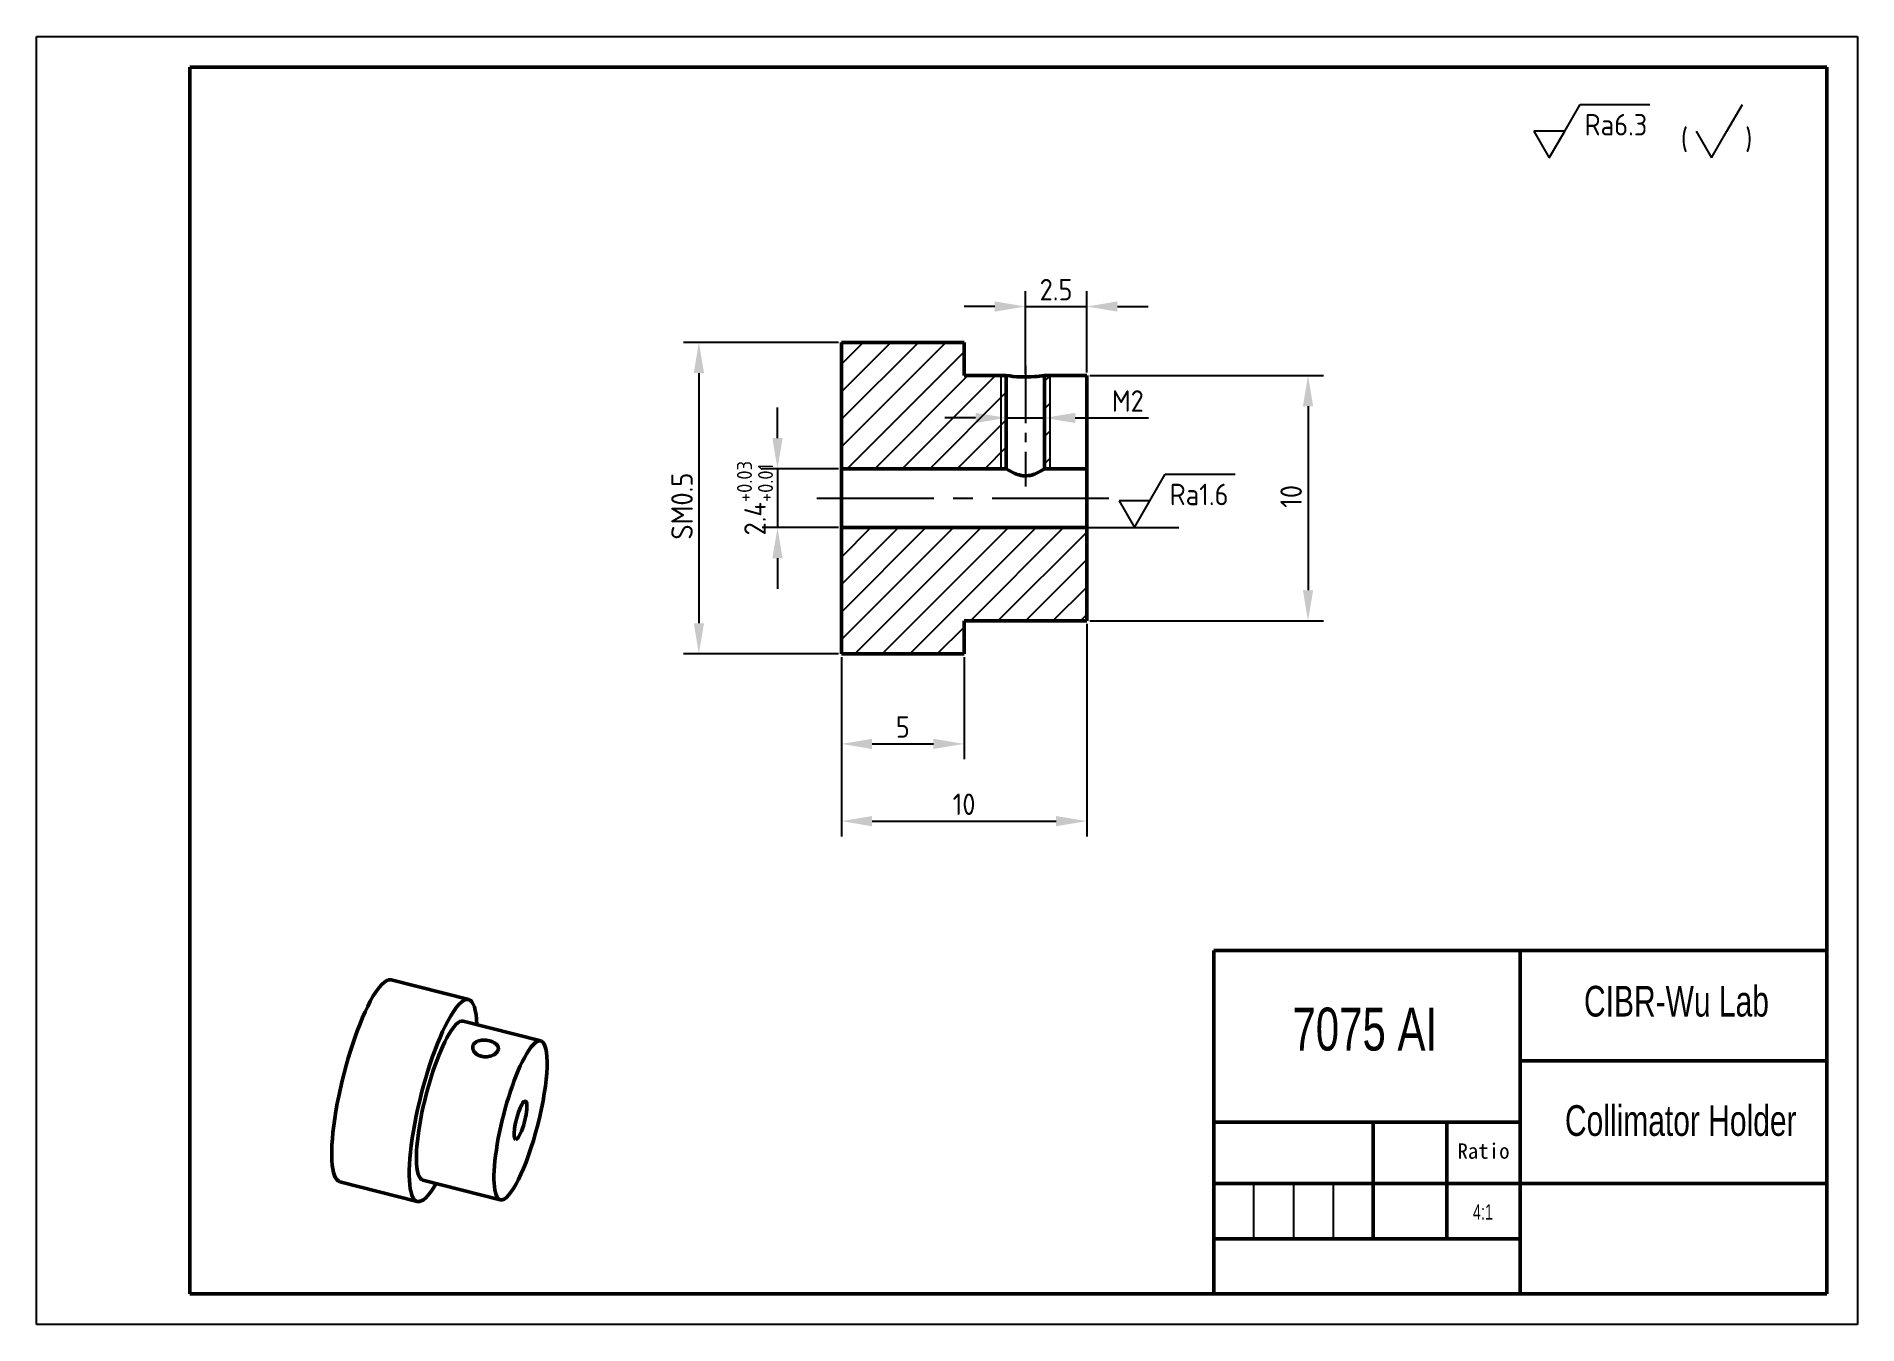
# Model space of a CAD drawing. Header units: millimetres. Extents: x 7987 to 8284, y 64 to 274.
import ezdxf

# ---------------------------------------------------------------- set-up
doc = ezdxf.new("R2010")
doc.units = ezdxf.units.MM
doc.linetypes.add('CENTER2', pattern=[28.575, 19.05, -3.175, 3.175, -3.175])
doc.layers.get('Defpoints').update_dxf_attribs({"linetype": 'CONTINUOUS'})
for name, color, linetype in [('中心线', 3, 'CENTER2'), ('尺寸', 4, 'CONTINUOUS'), ('文字', 3, 'CONTINUOUS'), ('细实线', 3, 'CONTINUOUS')]:
    doc.layers.add(name, color=color, linetype=linetype)
doc.layers.add('粗实线', color=2, linetype='CONTINUOUS', lineweight=50)
doc.styles.add('isocp3.5', font='isocp.shx', dxfattribs={"height": 3.5})
doc.styles.get("Standard").update_dxf_attribs({"font": '', "height": 2.5})
doc.styles.add('数字', font='gdt.shx', dxfattribs={"width": 0.7, "height": 3.5})
doc.styles.get('Standard').set_extended_font_data('SimSun')
doc.dimstyles.new('形位公差', dxfattribs={"dimtxt": 3.5, "dimasz": 5, "dimexe": 2.5, "dimexo": 0.5, "dimgap": 1, "dimtad": 1, "dimlfac": 0.25, "dimdsep": 46, "dimlunit": 6, "dimtxsty": 'isocp3.5', "dimcen": 2, "dimadec": 0, "dimazin": 0, "dimtfac": 1, "dimtmove": 0, "dimatfit": 3, "dimfxl": 1, "dimtolj": 1, "dimtzin": 0, "dimarcsym": 0})

# ---------------------------------------------------------------- blocks, each defined once
blk = doc.blocks.new('*D74')
at = {"layer": 'Defpoints', "color": 0, "ltscale": 0.5, "transparency": 16777216}
for p in [(8118.28, 223.71), (8095.03, 172.91), (8118.28, 172.91)]:
    blk.add_point(p, dxfattribs=at)
at = {"layer": '尺寸', "color": 0, "lineweight": -2, "ltscale": 0.5, "transparency": 16777216}
for p, q in [((8117.78, 223.71), (8092.53, 223.71)), ((8095.03, 218.71), (8095.03, 177.91)), ((8117.78, 172.91), (8092.53, 172.91))]:
    blk.add_line(p, q, dxfattribs=at)
at = {"layer": '尺寸', "color": 0, "ltscale": 0.5, "transparency": 16777216}
for points in [[(8094.2, 218.71), (8095.87, 218.71), (8095.03, 223.71)], [(8094.2, 177.91), (8095.87, 177.91), (8095.03, 172.91)]]:
    blk.add_solid(points, dxfattribs=at)
at = {"layer": '尺寸', "color": 0, "ltscale": 0.5, "transparency": 16777216, "insert": (8092.28, 197.01), "char_height": 3.5, "attachment_point": 5, "rotation": 90, "style": 'isocp3.5'}
blk.add_mtext('\\A1;SM0.5', dxfattribs=at)
blk = doc.blocks.new('*D75')
at = {"layer": 'Defpoints', "color": 0, "ltscale": 0.5, "transparency": 16777216}
for p in [(8118.28, 172.91), (8138.28, 172.91), (8138.28, 158.25)]:
    blk.add_point(p, dxfattribs=at)
at = {"layer": '尺寸', "color": 0, "lineweight": -2, "ltscale": 0.5, "transparency": 16777216}
for p, q in [((8118.28, 172.41), (8118.28, 155.75)), ((8138.28, 172.41), (8138.28, 155.75)), ((8123.28, 158.25), (8133.28, 158.25))]:
    blk.add_line(p, q, dxfattribs=at)
at = {"layer": '尺寸', "color": 0, "ltscale": 0.5, "transparency": 16777216}
for points in [[(8123.28, 159.08), (8123.28, 157.42), (8118.28, 158.25)], [(8133.28, 159.08), (8133.28, 157.42), (8138.28, 158.25)]]:
    blk.add_solid(points, dxfattribs=at)
at = {"layer": '尺寸', "color": 0, "ltscale": 0.5, "transparency": 16777216, "insert": (8128.28, 161), "char_height": 3.5, "attachment_point": 5, "style": 'isocp3.5'}
blk.add_mtext('\\A1;5', dxfattribs=at)
blk = doc.blocks.new('*D76')
at = {"layer": 'Defpoints', "color": 0, "ltscale": 0.5, "transparency": 16777216}
for p in [(8158.28, 178.31), (8118.28, 172.91), (8158.28, 145.66)]:
    blk.add_point(p, dxfattribs=at)
at = {"layer": '尺寸', "color": 0, "lineweight": -2, "ltscale": 0.5, "transparency": 16777216}
for p, q in [((8158.28, 177.81), (8158.28, 143.16)), ((8118.28, 172.41), (8118.28, 143.16)), ((8123.28, 145.66), (8153.28, 145.66))]:
    blk.add_line(p, q, dxfattribs=at)
at = {"layer": '尺寸', "color": 0, "ltscale": 0.5, "transparency": 16777216}
for points in [[(8123.28, 146.49), (8123.28, 144.82), (8118.28, 145.66)], [(8153.28, 146.49), (8153.28, 144.82), (8158.28, 145.66)]]:
    blk.add_solid(points, dxfattribs=at)
at = {"layer": '尺寸', "color": 0, "ltscale": 0.5, "transparency": 16777216, "insert": (8138.28, 148.41), "char_height": 3.5, "attachment_point": 5, "style": 'isocp3.5'}
blk.add_mtext('\\A1;10', dxfattribs=at)
blk = doc.blocks.new('*D77')
at = {"layer": 'Defpoints', "color": 0, "ltscale": 0.5, "transparency": 16777216}
for p in [(8158.28, 218.31), (8158.28, 178.31), (8194.37, 178.31)]:
    blk.add_point(p, dxfattribs=at)
at = {"layer": '尺寸', "color": 0, "lineweight": -2, "ltscale": 0.5, "transparency": 16777216}
for p, q in [((8158.78, 218.31), (8196.87, 218.31)), ((8194.37, 213.31), (8194.37, 183.31)), ((8158.78, 178.31), (8196.87, 178.31))]:
    blk.add_line(p, q, dxfattribs=at)
at = {"layer": '尺寸', "color": 0, "ltscale": 0.5, "transparency": 16777216}
for points in [[(8193.54, 213.31), (8195.21, 213.31), (8194.37, 218.31)], [(8193.54, 183.31), (8195.21, 183.31), (8194.37, 178.31)]]:
    blk.add_solid(points, dxfattribs=at)
at = {"layer": '尺寸', "color": 0, "ltscale": 0.5, "transparency": 16777216, "insert": (8191.62, 198.6), "char_height": 3.5, "attachment_point": 5, "rotation": 90, "style": 'isocp3.5'}
blk.add_mtext('\\A1;10', dxfattribs=at)
blk = doc.blocks.new('*D78')
at = {"layer": 'Defpoints', "color": 0, "ltscale": 0.5, "transparency": 16777216}
for p in [(8158.28, 229.55), (8148.28, 218.07), (8158.28, 218.31)]:
    blk.add_point(p, dxfattribs=at)
at = {"layer": '尺寸', "color": 0, "lineweight": -2, "ltscale": 0.5, "transparency": 16777216}
for p, q in [((8148.28, 218.57), (8148.28, 232.05)), ((8158.28, 218.81), (8158.28, 232.05)), ((8143.28, 229.55), (8138.28, 229.55)), ((8148.28, 229.55), (8158.28, 229.55)), ((8163.28, 229.55), (8168.28, 229.55))]:
    blk.add_line(p, q, dxfattribs=at)
at = {"layer": '尺寸', "color": 0, "ltscale": 0.5, "transparency": 16777216}
for points in [[(8143.28, 230.39), (8143.28, 228.72), (8148.28, 229.55)], [(8163.28, 230.39), (8163.28, 228.72), (8158.28, 229.55)]]:
    blk.add_solid(points, dxfattribs=at)
at = {"layer": '尺寸', "color": 0, "ltscale": 0.5, "transparency": 16777216, "insert": (8153.28, 232.3), "char_height": 3.5, "attachment_point": 5, "style": 'isocp3.5'}
blk.add_mtext('\\A1;2.5', dxfattribs=at)
blk = doc.blocks.new('*D79')
at = {"layer": 'Defpoints', "color": 0, "ltscale": 0.5, "transparency": 16777216}
for p in [(8145.15, 218.31), (8151.42, 218.31), (8151.42, 211.4)]:
    blk.add_point(p, dxfattribs=at)
at = {"layer": '尺寸', "color": 0, "lineweight": -2, "ltscale": 0.5, "transparency": 16777216}
for p, q in [((8145.15, 217.81), (8145.15, 208.9)), ((8151.42, 217.81), (8151.42, 208.9)), ((8140.15, 211.4), (8135.15, 211.4)), ((8145.15, 211.4), (8151.42, 211.4)), ((8156.42, 211.4), (8168.36, 211.4))]:
    blk.add_line(p, q, dxfattribs=at)
at = {"layer": '尺寸', "color": 0, "ltscale": 0.5, "transparency": 16777216}
for points in [[(8140.15, 212.23), (8140.15, 210.57), (8145.15, 211.4)], [(8156.42, 212.23), (8156.42, 210.57), (8151.42, 211.4)]]:
    blk.add_solid(points, dxfattribs=at)
at = {"layer": '尺寸', "color": 0, "ltscale": 0.5, "transparency": 16777216, "insert": (8164.98, 214.15), "char_height": 3.5, "attachment_point": 5, "style": 'isocp3.5'}
blk.add_mtext('\\A1;M2', dxfattribs=at)
blk = doc.blocks.new('*D80')
at = {"layer": 'Defpoints', "color": 0, "ltscale": 0.5, "transparency": 16777216}
for p in [(8118.28, 203.11), (8107.85, 193.51), (8118.28, 193.51)]:
    blk.add_point(p, dxfattribs=at)
at = {"layer": '尺寸', "color": 0, "lineweight": -2, "ltscale": 0.5, "transparency": 16777216}
for p, q in [((8107.85, 208.11), (8107.85, 213.11)), ((8117.78, 203.11), (8105.35, 203.11)), ((8107.85, 203.11), (8107.85, 193.51)), ((8117.78, 193.51), (8105.35, 193.51)), ((8107.85, 188.51), (8107.85, 183.51))]:
    blk.add_line(p, q, dxfattribs=at)
at = {"layer": '尺寸', "color": 0, "ltscale": 0.5, "transparency": 16777216}
for points in [[(8107.01, 208.11), (8108.68, 208.11), (8107.85, 203.11)], [(8107.01, 188.51), (8108.68, 188.51), (8107.85, 193.51)]]:
    blk.add_solid(points, dxfattribs=at)
at = {"layer": '尺寸', "color": 0, "ltscale": 0.5, "transparency": 16777216, "insert": (8104.18, 198.31), "char_height": 3.5, "attachment_point": 5, "rotation": 90, "style": 'isocp3.5'}
blk.add_mtext('\\A1;2.4{\\H0.7x;\\S+0.03^ +0.01;}', dxfattribs=at)

msp = doc.modelspace()

# ---------------------------------------------------------------- hatches: boundary and pattern name
at = {"layer": '细实线', "ltscale": 0.5}
h = msp.add_hatch(dxfattribs=at)
h.set_pattern_fill('ANSI31', color=256)
h.paths.add_polyline_path([(8144.282, 218.313), (8138.282, 218.313), (8138.282, 223.713), (8118.282, 223.713), (8118.282, 203.113), (8144.282, 203.113)])
h.paths.add_polyline_path([(8145.148, 218.313), (8144.282, 218.313), (8144.282, 203.113), (8145.148, 203.113)])
h.paths.add_polyline_path([(8152.282, 218.313), (8151.416, 218.313), (8151.416, 203.113), (8152.282, 203.113)])
h.paths.add_polyline_path([(8158.282, 193.513), (8118.282, 193.513), (8118.282, 172.913), (8138.282, 172.913), (8138.282, 178.313), (8158.282, 178.313)])

# ---------------------------------------------------------------- linework, layer by layer
at = {"layer": '中心线', "ltscale": 0.493905}
msp.add_line((8148.282, 219.96), (8148.282, 200.203), dxfattribs=at)
at = {"layer": '中心线'}
msp.add_line((8114.282, 198.313), (8162.284, 198.313), dxfattribs=at)
at = {"layer": '尺寸', "ltscale": 0.5}
for p, q in [((8236.235, 258.147), (8238.749, 262.503)), ((8238.749, 262.503), (8250.122, 262.497)), ((8262.691, 258.161), (8265.206, 262.516)), ((8231.205, 258.147), (8233.72, 253.792)), ((8236.235, 258.147), (8231.205, 258.147)), ((8233.72, 253.792), (8236.235, 258.147)), ((8257.662, 258.161), (8260.176, 253.805)), ((8260.176, 253.805), (8262.691, 258.161)), ((8168.577, 197.868), (8171.092, 202.224)), ((8171.092, 202.224), (8182.465, 202.218)), ((8163.548, 197.868), (8166.063, 193.513)), ((8168.577, 197.868), (8163.548, 197.868)), ((8166.063, 193.513), (8168.577, 197.868)), ((8158.282, 193.513), (8173.309, 193.513))]:
    msp.add_line(p, q, dxfattribs=at)
at = {"layer": '粗实线'}
for p, q in [((8011.994, 268.587), (8278.994, 268.587)), ((8011.994, 68.587), (8011.994, 268.587)), ((8278.994, 268.587), (8278.994, 68.587)), ((8118.282, 223.713), (8138.282, 223.713)), ((8118.282, 223.713), (8118.282, 203.113)), ((8118.282, 203.113), (8145.148, 203.113)), ((8118.282, 193.513), (8158.282, 193.513)), ((8118.282, 193.513), (8118.282, 172.913)), ((8138.282, 178.313), (8158.282, 178.313)), ((8118.282, 172.913), (8138.282, 172.913)), ((8178.994, 124.587), (8178.994, 68.587)), ((8228.994, 124.587), (8228.994, 68.587)), ((8278.994, 124.587), (8278.994, 68.587)), ((8228.994, 106.587), (8278.994, 106.587)), ((8204.994, 96.587), (8204.994, 77.587)), ((8216.994, 96.587), (8216.994, 77.587)), ((8178.994, 86.587), (8278.994, 86.587)), ((8178.994, 77.587), (8228.994, 77.587)), ((8278.994, 68.587), (8011.994, 68.587))]:
    msp.add_line(p, q, dxfattribs=at)
at = {"layer": '粗实线', "ltscale": 0.135}
for p, q in [((8138.282, 223.713), (8138.282, 218.313)), ((8138.282, 178.313), (8138.282, 172.913))]:
    msp.add_line(p, q, dxfattribs=at)
at = {"layer": '粗实线', "ltscale": 0.171651}
for p, q in [((8138.282, 218.313), (8145.148, 218.313)), ((8151.416, 218.313), (8158.282, 218.313)), ((8151.416, 203.113), (8158.282, 203.113))]:
    msp.add_line(p, q, dxfattribs=at)
at = {"layer": '粗实线', "ltscale": 0.38}
for p, q in [((8145.148, 218.313), (8145.148, 203.113)), ((8151.416, 218.313), (8151.416, 203.113)), ((8158.282, 218.313), (8158.282, 203.113)), ((8158.282, 193.513), (8158.282, 178.313))]:
    msp.add_line(p, q, dxfattribs=at)
at = {"layer": '粗实线', "ltscale": 0.24}
for p, q in [((8118.282, 193.513), (8118.282, 203.113)), ((8158.282, 193.513), (8158.282, 203.113))]:
    msp.add_line(p, q, dxfattribs=at)
at = {"layer": '粗实线', "ltscale": 0.5}
for p, q in [((8178.994, 124.587), (8278.994, 124.587)), ((8228.994, 96.587), (8178.994, 96.587))]:
    msp.add_line(p, q, dxfattribs=at)
at = {"layer": '粗实线', "ltscale": 0.122018}
for p, q in [((8044.842, 119.777), (8057.487, 116.558)), ((8050.001, 87.153), (8062.646, 83.934))]:
    msp.add_line(p, q, dxfattribs=at)
at = {"layer": '粗实线', "ltscale": 0.122019}
for p, q in [((8056.596, 113.061), (8069.241, 109.842)), ((8036.466, 86.875), (8049.111, 83.656))]:
    msp.add_line(p, q, dxfattribs=at)
at = {"layer": '粗实线'}
for points in [[(8149.785, 202.247), (8149.432, 202.126), (8149.249, 202.075), (8149.061, 202.031), (8148.773, 201.982), (8148.479, 201.954), (8148.183, 201.95), (8147.887, 201.97), (8147.566, 202.019), (8147.254, 202.091), (8146.954, 202.184), (8146.738, 202.263), (8146.532, 202.348), (8146.147, 202.529), (8145.739, 202.75), (8145.511, 202.885), (8145.148, 203.113)], [(8061.776, 109.465), (8061.679, 109.525), (8061.576, 109.582), (8061.466, 109.636), (8061.351, 109.686), (8061.112, 109.772), (8060.861, 109.843), (8060.602, 109.896), (8060.338, 109.931), (8060.074, 109.948), (8059.811, 109.946), (8059.578, 109.927), (8059.352, 109.892), (8059.136, 109.838), (8059.032, 109.804), (8058.931, 109.766), (8058.836, 109.723), (8058.745, 109.676), (8058.631, 109.605), (8058.527, 109.527), (8058.434, 109.441), (8058.338, 109.328), (8058.261, 109.206)], [(8058.697, 107.745), (8058.561, 107.868), (8058.441, 108.001), (8058.34, 108.142), (8058.297, 108.215), (8058.259, 108.29), (8058.217, 108.392), (8058.185, 108.494), (8058.163, 108.598), (8058.151, 108.709), (8058.151, 108.819)], [(8058.697, 107.745), (8058.84, 107.639), (8058.995, 107.544), (8059.161, 107.46), (8059.335, 107.39), (8059.517, 107.333), (8059.672, 107.295), (8059.831, 107.267), (8059.992, 107.248), (8060.113, 107.241), (8060.235, 107.238), (8060.481, 107.249), (8060.723, 107.281), (8060.961, 107.332), (8061.189, 107.403), (8061.299, 107.446), (8061.406, 107.493), (8061.543, 107.562), (8061.672, 107.638), (8061.793, 107.72), (8061.926, 107.829), (8062.043, 107.945), (8062.143, 108.069), (8062.224, 108.197)], [(8061.776, 109.465), (8061.913, 109.365), (8062.034, 109.258), (8062.137, 109.143), (8062.181, 109.082), (8062.22, 109.02), (8062.264, 108.936), (8062.297, 108.849), (8062.32, 108.76), (8062.332, 108.663), (8062.333, 108.564)]]:
    msp.add_lwpolyline(points, dxfattribs=at)
for centre, radius, start, end in [((8148.284, 238.081), 20.014, 260.98698, 274.30112), ((8148.216, 238.682), 20.619, 274.36335, 278.92882), ((8146.4, 210.551), 8.97, 292.17958, 303.99993), ((8059.086, 108.763), 0.936, 151.74073, 176.56383), ((8061.443, 108.629), 0.892, 331.04249, 355.82005)]:
    msp.add_arc(centre, radius, start, end, dxfattribs=at)
for centre, major_axis, start_param, end_param in [((8040.654, 103.326), (-4.188, -16.451), 3.141688, 3.8623881), ((8040.654, 103.326), (-4.188, -16.451), 3.8623881, 6.2832807), ((8053.299, 100.107), (-4.188, -16.451), 3.141688, 3.8623881), ((8053.299, 100.107), (-4.188, -16.451), 2.4773785, 3.141688), ((8053.299, 100.107), (-4.188, -16.451), 3.8623881, 6.2832807), ((8053.299, 100.107), (-3.298, -12.954), 3.141688, 3.8623881), ((8053.299, 100.107), (-3.298, -12.954), 3.8623881, 6.2832807), ((8065.944, 96.888), (-3.298, -12.954), 3.141688, 3.8623881), ((8065.944, 96.888), (-3.298, -12.954), 3.8623881, 6.2832807), ((8065.944, 96.888), (-3.298, -12.954), 0.0000954, 3.141688), ((8065.944, 96.888), (-0.791, -3.109), 3.141688, 6.2832807), ((8065.944, 96.888), (-0.791, -3.109), 0.7207955, 3.141688), ((8065.944, 96.888), (-0.791, -3.109), 0.0000954, 0.7207955), ((8053.299, 100.107), (-4.188, -16.451), 0.0000954, 0.6642175)]:
    msp.add_ellipse(centre, major_axis=major_axis, ratio=0.2171211, start_param=start_param, end_param=end_param, dxfattribs=at)
at = {"layer": '细实线'}
for p, q in [((7986.994, 273.587), (8283.994, 273.587)), ((7986.994, 63.587), (7986.994, 273.587)), ((8283.994, 273.587), (8283.994, 63.587)), ((8185.494, 86.587), (8185.494, 77.587)), ((8191.994, 86.587), (8191.994, 77.587)), ((8198.494, 86.587), (8198.494, 77.587)), ((8283.994, 63.587), (7986.994, 63.587))]:
    msp.add_line(p, q, dxfattribs=at)
at = {"layer": '细实线', "ltscale": 0.38}
for p, q in [((8144.282, 218.313), (8144.282, 203.113)), ((8152.282, 218.313), (8152.282, 203.113))]:
    msp.add_line(p, q, dxfattribs=at)

# ---------------------------------------------------------------- texts
at = {"layer": '尺寸', "ltscale": 0.5, "char_height": 3.5, "attachment_point": 1, "style": 'isocp3.5'}
for s, width, insert in [('Ra6.3', 13.90295, (8239.476, 260.945)), ('\\pi-10.5,l14,t14;(^I)', 19.89372, (8251.667, 258.571)), ('Ra1.6', 13.90295, (8171.818, 200.666))]:
    msp.add_mtext_dynamic_manual_height_columns(s, width=width, gutter_width=25, heights=[0], dxfattribs=dict(at, insert=insert))
at = {"layer": '文字', "attachment_point": 1, "style": '数字'}
for s, insert, char_height, width in [('{\\fArial|b0|i0|c0|p34;CIBR-Wu Lab}', (8239.378, 118.808), 5, 31.38986), ('{\\fArial|b0|i0|c0|p34;7075 AI}', (8191.83, 115.258), 7, 27.05636), ('{\\fArial|b0|i0|c0|p34;Collimator Holder}', (8236.271, 99.35), 5, 44.21603), ('4:1 ', (8221.264, 83.191), 2.5, 15.58711)]:
    msp.add_mtext(s, dxfattribs=dict(at, insert=insert, char_height=char_height, width=width))
at = {"layer": '文字', "insert": (8218.738, 93.126), "char_height": 2.5, "width": 9.1843, "attachment_point": 1}
msp.add_mtext('Ratio', dxfattribs=at)

# ---------------------------------------------------------------- dimensions: what is measured, and where the dimension line sits
at = {"layer": '尺寸', "ltscale": 0.5}
for base, p1, p2, picture, middle in [((8158.282, 229.555), (8148.282, 218.066), (8158.282, 218.313), '*D78', (8153.282, 232.305)), ((8158.282, 145.657), (8118.282, 172.913), (8158.282, 178.313), '*D76', (8138.282, 148.407)), ((8138.282, 158.25), (8118.282, 172.913), (8138.282, 172.913), '*D75', (8128.282, 161))]:
    dim = msp.add_linear_dim(base=base, p1=p1, p2=p2, dimstyle='形位公差', dxfattribs=at)
    dim.commit()
    dim.dimension.update_dxf_attribs({"geometry": picture, "text_midpoint": middle})
for base, p1, p2, text, picture, middle in [((8095.034, 172.913), (8118.282, 223.713), (8118.282, 172.913), 'SM0.5', '*D74', (8095.034, 197.012)), ((8107.846, 193.513), (8118.282, 203.113), (8118.282, 193.513), '<>{\\H0.7x;\\S+0.03^ +0.01;}', '*D80', (8107.846, 198.313))]:
    dim = msp.add_linear_dim(base=base, p1=p1, p2=p2, angle=90, text=text, dimstyle='形位公差', dxfattribs=at)
    dim.commit()
    dim.dimension.update_dxf_attribs({"geometry": picture, "text_midpoint": middle, "dimtype": 160})
dim = msp.add_linear_dim(base=(8151.416, 211.401), p1=(8145.148, 218.313), p2=(8151.416, 218.313), text='M2', dimstyle='形位公差', dxfattribs=at)
dim.commit()
dim.dimension.update_dxf_attribs({"geometry": '*D79', "text_midpoint": (8164.984, 211.401), "dimtype": 160})
dim = msp.add_linear_dim(base=(8194.373, 178.313), p1=(8158.282, 218.313), p2=(8158.282, 178.313), angle=90, dimstyle='形位公差', dxfattribs=at)
dim.commit()
dim.dimension.update_dxf_attribs({"geometry": '*D77', "text_midpoint": (8194.373, 198.6), "dimtype": 160})

doc.saveas('drawing.dxf')
